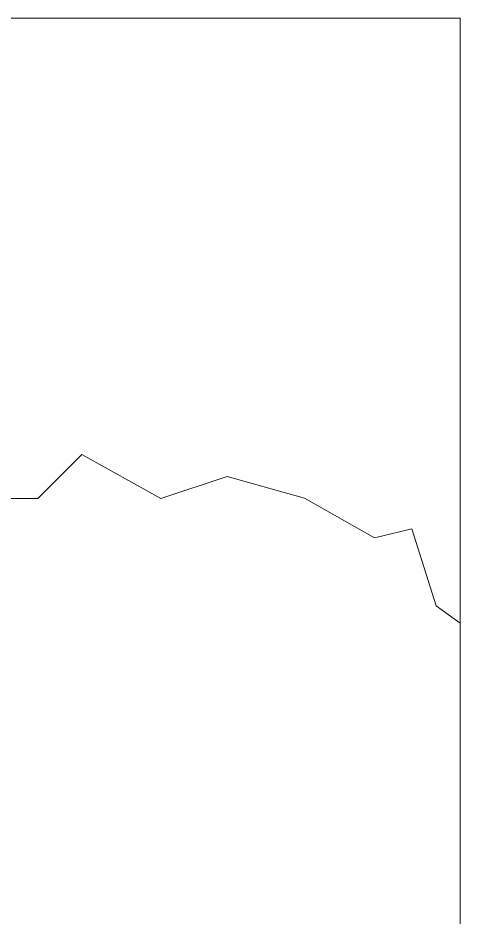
# Model space of a CAD drawing. Header units: metres. Extents: x 35.8 to 78.9, y 1.1 to 33.7.
# Drawn here: x 71.84 to 78.89, y 19.39 to 33.72 of the extents above; entities that cross this region are included whole.
import ezdxf

# ---------------------------------------------------------------- set-up
doc = ezdxf.new("R2010")
doc.units = ezdxf.units.M
doc.layers.add('Ceco.NET 53', color=254, linetype='Continuous', lineweight=9)
doc.layers.add('topography', color=132, linetype='Continuous', lineweight=15)

msp = doc.modelspace()

# ---------------------------------------------------------------- linework, layer by layer
at = {"layer": 'Ceco.NET 53', "ltscale": 0.3}
msp.add_line((78.892, 33.723), (78.892, 1.123), dxfattribs=at)
msp.add_lwpolyline([(78.892, 1.123), (35.792, 1.123), (35.792, 33.723), (78.892, 33.723)], dxfattribs=at)
at = {"layer": 'topography'}
for p, q in [((72.151, 26.058), (72.857, 26.762)), ((72.857, 26.762), (74.117, 26.058)), ((74.117, 26.058), (75.175, 26.41)), ((71.093, 26.058), (72.151, 26.058))]:
    msp.add_line(p, q, dxfattribs=at)
at = {"layer": 'topography', "ltscale": 0.3}
for p, q in [((75.175, 26.41), (76.409, 26.064)), ((76.409, 26.064), (77.529, 25.435)), ((77.529, 25.435), (78.124, 25.575)), ((78.124, 25.575), (78.509, 24.351)), ((78.509, 24.351), (78.892, 24.073))]:
    msp.add_line(p, q, dxfattribs=at)

doc.saveas('drawing.dxf')
